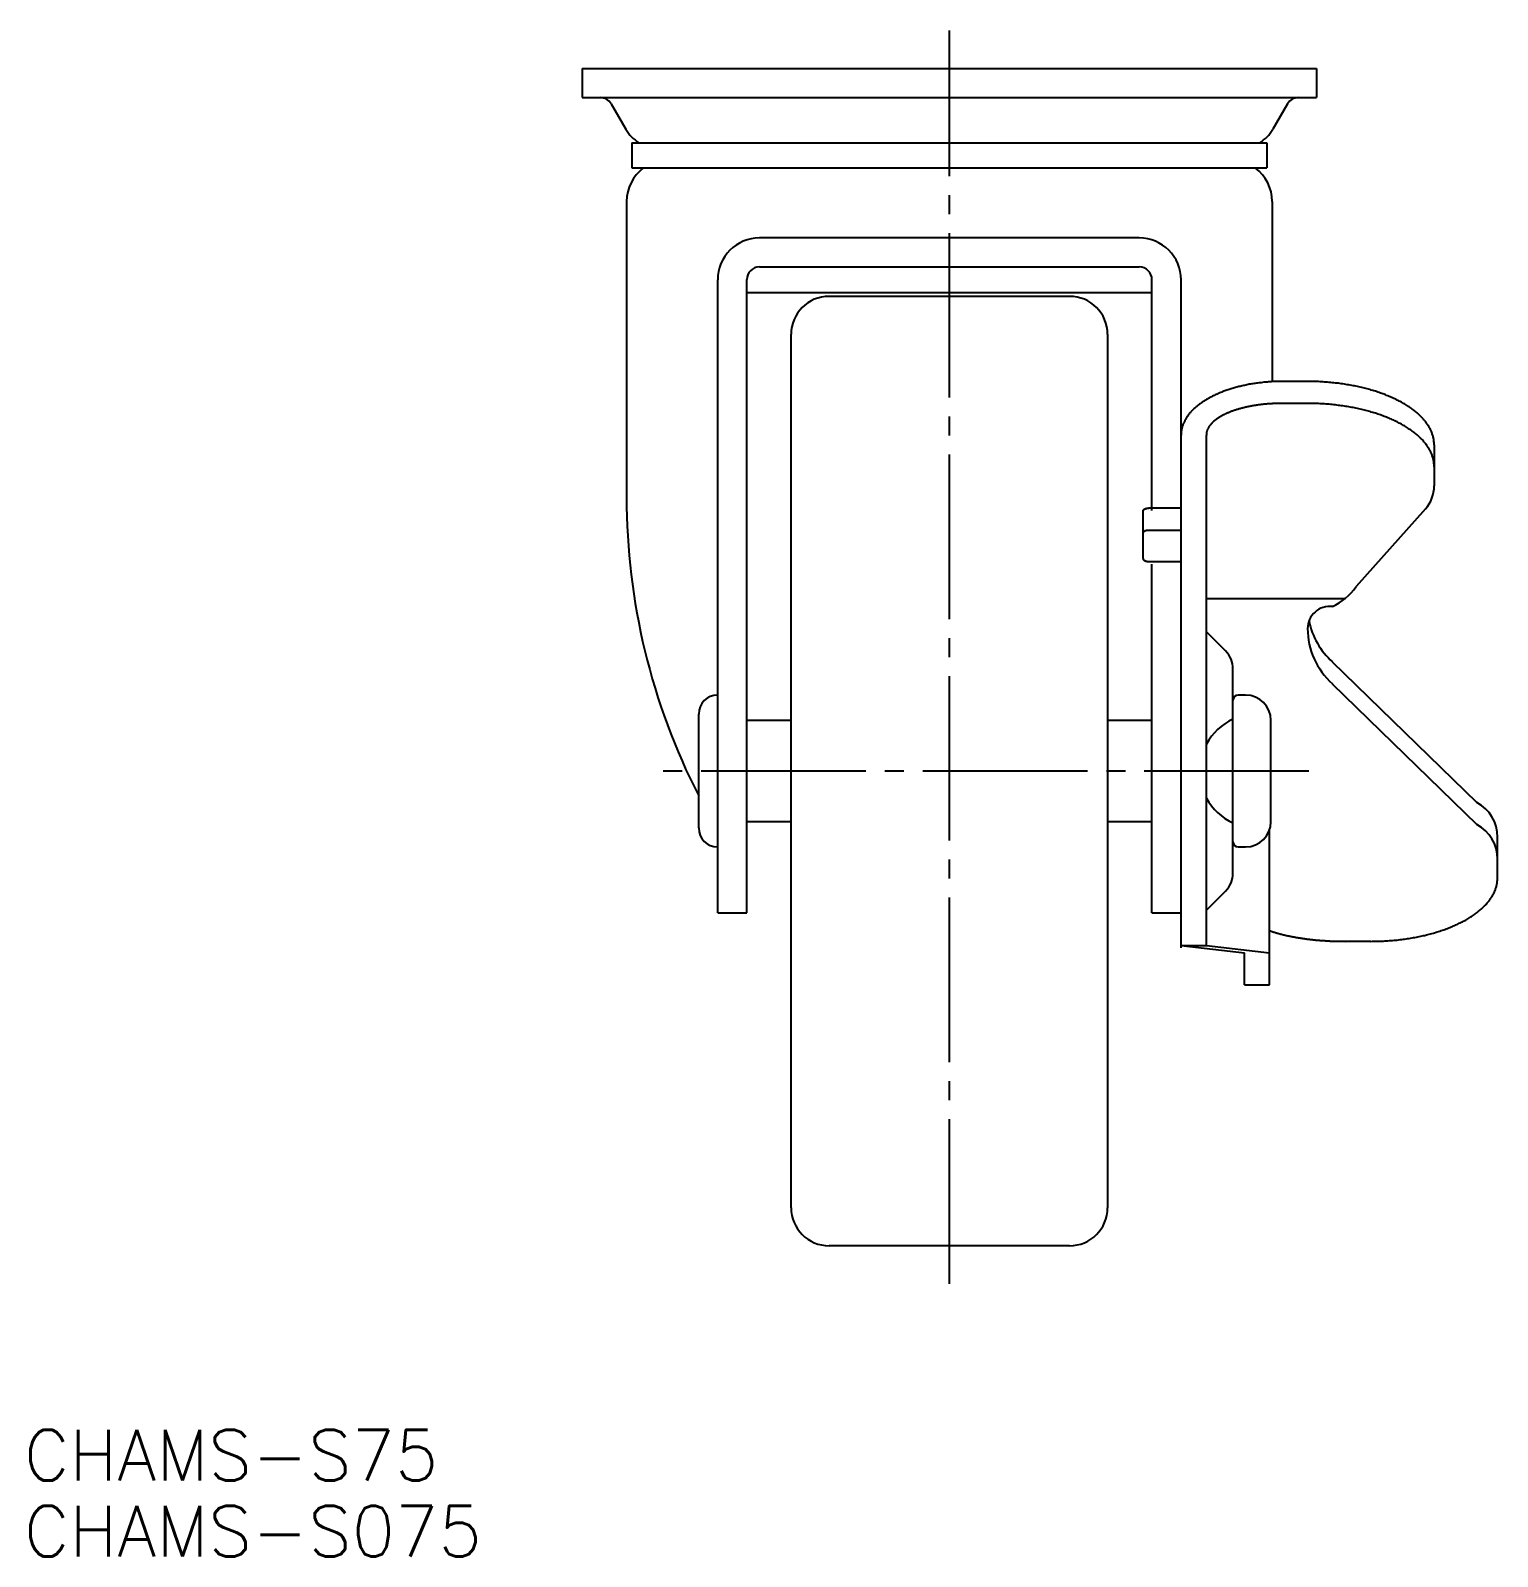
# Model space of a CAD drawing. Extents: x 6 to 251, y 80 to 323.
# Drawn here: x 6.2 to 122.1, y 80.4 to 201 of the extents above; entities that cross this region are included whole.
import ezdxf

# ---------------------------------------------------------------- set-up
doc = ezdxf.new("R2010")
doc.units = 0
doc.linetypes.add('CENTER', pattern=[17.5, 13, -1.5, 1.5, -1.5])
doc.layers.get('0').update_dxf_attribs({"linetype": 'CONTINUOUS'})
doc.layers.add('CENTER', color=1, linetype='CENTER')
doc.styles.get("Standard").update_dxf_attribs({"font": 'txt.shx', "bigfont": '@extfont2.shx'})

msp = doc.modelspace()

# ---------------------------------------------------------------- linework, layer by layer
at = {"color": 7, "linetype": 'CONTINUOUS'}
for p, q in [((49.82, 197.95), (107.82, 197.95)), ((49.82, 197.95), (49.82, 195.65)), ((107.82, 197.95), (107.82, 195.65)), ((49.82, 195.65), (107.82, 195.65)), ((52.11, 195.15), (53.26, 193.15)), ((105.53, 195.15), (104.37, 193.15)), ((53.73, 192.09), (103.9, 192.09)), ((53.73, 192.09), (53.73, 190.09)), ((103.9, 192.09), (103.9, 190.09)), ((53.73, 190.09), (103.9, 190.09)), ((53.32, 187.44), (53.32, 164.09)), ((104.32, 187.44), (104.32, 173.21)), ((93.82, 184.56), (63.82, 184.56)), ((63.82, 182.27), (93.82, 182.27)), ((60.52, 131.25), (60.52, 181.26)), ((62.82, 131.25), (62.82, 181.27)), ((94.82, 163.03), (94.82, 181.27)), ((97.12, 128.48), (97.12, 181.26)), ((94.82, 180.24), (62.82, 180.24)), ((88.32, 179.95), (69.32, 179.95)), ((66.32, 107.95), (66.32, 176.95)), ((91.32, 176.95), (91.32, 107.95)), ((107.12, 173.23), (105.12, 173.23)), ((107.12, 171.49), (105.12, 171.49)), ((99.12, 128.68), (99.12, 168.99)), ((117.12, 168.23), (117.12, 164.99)), ((94.12, 159.24), (94.12, 162.98)), ((94.62, 163.23), (97.12, 163.23)), ((116.42, 163.16), (110.96, 157.03)), ((94.62, 161.49), (97.12, 161.49)), ((94.62, 158.99), (97.12, 158.99)), ((94.82, 131.25), (94.82, 158.79)), ((99.12, 156.09), (110.1, 156.09)), ((99.12, 153.45), (100.63, 151.94)), ((109.07, 151.08), (120.49, 139.96)), ((101.22, 134.38), (101.22, 150.52)), ((102.22, 148.45), (101.62, 148.45)), ((109.07, 149.35), (120.49, 138.23)), ((59.02, 137.95), (59.02, 146.95)), ((66.32, 146.45), (62.82, 146.45)), ((94.82, 146.45), (91.32, 146.45)), ((104.22, 138.45), (104.22, 146.45)), ((66.32, 138.45), (62.82, 138.45)), ((94.82, 138.45), (91.32, 138.45)), ((104.12, 125.56), (104.12, 137.83)), ((101.62, 136.45), (102.22, 136.45)), ((122.12, 133.99), (122.12, 137.23)), ((99.12, 131.45), (100.63, 132.96)), ((60.52, 131.25), (62.82, 131.25)), ((94.82, 131.25), (97.12, 131.25)), ((112.12, 128.99), (110.12, 128.99)), ((97.12, 128.68), (99.12, 128.68)), ((97.12, 128.68), (102.12, 128.1)), ((99.12, 128.68), (104.12, 128.1)), ((102.12, 125.56), (102.12, 128.1)), ((102.12, 125.56), (104.12, 125.56)), ((88.32, 104.95), (69.32, 104.95))]:
    msp.add_line(p, q, dxfattribs=at)
for points in [[(105.12, 173.23, 0), (105.02, 173.23, 0), (104.92, 173.22, 0), (104.82, 173.22, 0), (104.72, 173.22, 0), (104.62, 173.22, 0), (104.53, 173.22, 0), (104.43, 173.21, 0), (104.33, 173.21, 0), (104.23, 173.2, 0), (104.14, 173.19, 0), (104.04, 173.19, 0), (103.94, 173.18, 0), (103.84, 173.17, 0), (103.75, 173.16, 0), (103.65, 173.16, 0), (103.56, 173.15, 0), (103.46, 173.13, 0), (103.36, 173.12, 0), (103.27, 173.11, 0), (103.17, 173.1, 0), (103.08, 173.09, 0), (102.98, 173.07, 0), (102.89, 173.06, 0), (102.79, 173.04, 0), (102.7, 173.03, 0), (102.61, 173.01, 0), (102.51, 173, 0), (102.42, 172.98, 0), (102.33, 172.96, 0), (102.24, 172.94, 0), (102.14, 172.92, 0), (102.05, 172.9, 0), (101.96, 172.88, 0), (101.87, 172.86, 0), (101.78, 172.84, 0), (101.69, 172.82, 0), (101.61, 172.8, 0), (101.52, 172.78, 0), (101.43, 172.75, 0), (101.34, 172.73, 0), (101.26, 172.7, 0), (101.17, 172.68, 0), (101.09, 172.65, 0), (101, 172.62, 0), (100.92, 172.6, 0), (100.84, 172.57, 0), (100.75, 172.54, 0), (100.67, 172.51, 0), (100.59, 172.48, 0), (100.51, 172.46, 0), (100.43, 172.42, 0), (100.35, 172.39, 0), (100.27, 172.36, 0), (100.19, 172.33, 0), (100.12, 172.3, 0), (100.04, 172.27, 0), (99.97, 172.23, 0), (99.89, 172.2, 0), (99.82, 172.16, 0), (99.74, 172.13, 0), (99.67, 172.09, 0), (99.6, 172.06, 0), (99.53, 172.02, 0), (99.46, 171.99, 0), (99.39, 171.95, 0), (99.32, 171.91, 0), (99.25, 171.88, 0), (99.19, 171.84, 0), (99.12, 171.8, 0), (99.06, 171.76, 0), (98.99, 171.72, 0), (98.93, 171.68, 0), (98.87, 171.64, 0), (98.81, 171.6, 0), (98.75, 171.56, 0), (98.69, 171.52, 0), (98.63, 171.47, 0), (98.58, 171.43, 0), (98.52, 171.39, 0), (98.46, 171.35, 0), (98.41, 171.3, 0), (98.36, 171.26, 0), (98.31, 171.22, 0), (98.25, 171.17, 0), (98.2, 171.12, 0), (98.16, 171.08, 0), (98.11, 171.03, 0), (98.06, 170.99, 0), (98.01, 170.94, 0), (97.97, 170.9, 0), (97.93, 170.85, 0), (97.88, 170.8, 0), (97.84, 170.76, 0), (97.8, 170.71, 0), (97.76, 170.66, 0), (97.72, 170.61, 0), (97.69, 170.57, 0), (97.65, 170.52, 0), (97.62, 170.47, 0), (97.58, 170.42, 0), (97.55, 170.37, 0), (97.52, 170.32, 0), (97.49, 170.27, 0), (97.46, 170.22, 0), (97.43, 170.17, 0), (97.41, 170.12, 0), (97.38, 170.07, 0), (97.36, 170.02, 0), (97.33, 169.97, 0), (97.31, 169.92, 0), (97.29, 169.87, 0), (97.27, 169.82, 0), (97.25, 169.77, 0), (97.23, 169.72, 0), (97.22, 169.67, 0), (97.2, 169.62, 0), (97.19, 169.56, 0), (97.18, 169.51, 0), (97.16, 169.46, 0), (97.15, 169.41, 0), (97.15, 169.36, 0), (97.14, 169.31, 0), (97.13, 169.25, 0), (97.13, 169.2, 0), (97.12, 169.15, 0), (97.12, 169.1, 0), (97.12, 169.05, 0), (97.12, 168.99, 0)], [(117.12, 168.23, 0), (117.11, 168.29, 0), (117.11, 168.35, 0), (117.11, 168.41, 0), (117.1, 168.47, 0), (117.1, 168.53, 0), (117.09, 168.59, 0), (117.08, 168.66, 0), (117.07, 168.72, 0), (117.06, 168.78, 0), (117.04, 168.84, 0), (117.03, 168.9, 0), (117.01, 168.96, 0), (116.99, 169.02, 0), (116.97, 169.08, 0), (116.95, 169.14, 0), (116.92, 169.2, 0), (116.9, 169.26, 0), (116.87, 169.32, 0), (116.84, 169.38, 0), (116.82, 169.44, 0), (116.79, 169.5, 0), (116.75, 169.56, 0), (116.72, 169.62, 0), (116.69, 169.68, 0), (116.65, 169.74, 0), (116.61, 169.79, 0), (116.57, 169.85, 0), (116.53, 169.91, 0), (116.49, 169.97, 0), (116.45, 170.03, 0), (116.4, 170.08, 0), (116.36, 170.14, 0), (116.31, 170.2, 0), (116.26, 170.25, 0), (116.21, 170.31, 0), (116.16, 170.36, 0), (116.1, 170.42, 0), (116.05, 170.47, 0), (115.99, 170.53, 0), (115.94, 170.58, 0), (115.88, 170.64, 0), (115.82, 170.69, 0), (115.76, 170.74, 0), (115.69, 170.8, 0), (115.63, 170.85, 0), (115.56, 170.9, 0), (115.5, 170.95, 0), (115.43, 171, 0), (115.36, 171.06, 0), (115.29, 171.11, 0), (115.22, 171.16, 0), (115.15, 171.21, 0), (115.07, 171.25, 0), (115, 171.3, 0), (114.92, 171.35, 0), (114.85, 171.4, 0), (114.77, 171.45, 0), (114.69, 171.49, 0), (114.61, 171.54, 0), (114.53, 171.58, 0), (114.44, 171.63, 0), (114.36, 171.67, 0), (114.27, 171.72, 0), (114.19, 171.76, 0), (114.1, 171.81, 0), (114.01, 171.85, 0), (113.92, 171.89, 0), (113.83, 171.93, 0), (113.74, 171.97, 0), (113.65, 172.01, 0), (113.55, 172.05, 0), (113.46, 172.09, 0), (113.36, 172.13, 0), (113.27, 172.17, 0), (113.17, 172.21, 0), (113.07, 172.24, 0), (112.97, 172.28, 0), (112.87, 172.31, 0), (112.77, 172.35, 0), (112.67, 172.38, 0), (112.57, 172.42, 0), (112.47, 172.45, 0), (112.36, 172.48, 0), (112.26, 172.51, 0), (112.15, 172.55, 0), (112.05, 172.58, 0), (111.94, 172.61, 0), (111.83, 172.64, 0), (111.72, 172.66, 0), (111.61, 172.69, 0), (111.5, 172.72, 0), (111.39, 172.75, 0), (111.28, 172.77, 0), (111.17, 172.8, 0), (111.06, 172.82, 0), (110.94, 172.85, 0), (110.83, 172.87, 0), (110.72, 172.89, 0), (110.6, 172.91, 0), (110.48, 172.93, 0), (110.37, 172.96, 0), (110.25, 172.97, 0), (110.14, 172.99, 0), (110.02, 173.01, 0), (109.9, 173.03, 0), (109.78, 173.04, 0), (109.67, 173.06, 0), (109.55, 173.08, 0), (109.43, 173.09, 0), (109.31, 173.1, 0), (109.19, 173.12, 0), (109.07, 173.13, 0), (108.95, 173.14, 0), (108.83, 173.15, 0), (108.7, 173.16, 0), (108.58, 173.17, 0), (108.46, 173.18, 0), (108.34, 173.19, 0), (108.22, 173.2, 0), (108.1, 173.2, 0), (107.97, 173.21, 0), (107.85, 173.21, 0), (107.73, 173.22, 0), (107.61, 173.22, 0), (107.48, 173.22, 0), (107.36, 173.22, 0), (107.24, 173.23, 0), (107.12, 173.23, 0)], [(105.12, 171.49, 0), (105.04, 171.49, 0), (104.97, 171.49, 0), (104.89, 171.49, 0), (104.82, 171.49, 0), (104.75, 171.49, 0), (104.67, 171.49, 0), (104.6, 171.49, 0), (104.53, 171.48, 0), (104.45, 171.48, 0), (104.38, 171.48, 0), (104.31, 171.47, 0), (104.23, 171.47, 0), (104.16, 171.46, 0), (104.09, 171.46, 0), (104.02, 171.45, 0), (103.94, 171.45, 0), (103.87, 171.44, 0), (103.8, 171.43, 0), (103.73, 171.43, 0), (103.66, 171.42, 0), (103.59, 171.41, 0), (103.52, 171.4, 0), (103.44, 171.4, 0), (103.37, 171.39, 0), (103.3, 171.38, 0), (103.23, 171.37, 0), (103.16, 171.36, 0), (103.09, 171.35, 0), (103.03, 171.34, 0), (102.96, 171.33, 0), (102.89, 171.32, 0), (102.82, 171.3, 0), (102.75, 171.29, 0), (102.68, 171.28, 0), (102.62, 171.27, 0), (102.55, 171.25, 0), (102.48, 171.24, 0), (102.42, 171.23, 0), (102.35, 171.21, 0), (102.29, 171.2, 0), (102.22, 171.19, 0), (102.16, 171.17, 0), (102.09, 171.15, 0), (102.03, 171.14, 0), (101.97, 171.12, 0), (101.91, 171.11, 0), (101.84, 171.09, 0), (101.78, 171.07, 0), (101.72, 171.06, 0), (101.66, 171.04, 0), (101.6, 171.02, 0), (101.54, 171, 0), (101.48, 170.98, 0), (101.42, 170.97, 0), (101.37, 170.95, 0), (101.31, 170.93, 0), (101.25, 170.91, 0), (101.2, 170.89, 0), (101.14, 170.87, 0), (101.09, 170.85, 0), (101.03, 170.83, 0), (100.98, 170.81, 0), (100.93, 170.78, 0), (100.87, 170.76, 0), (100.82, 170.74, 0), (100.77, 170.72, 0), (100.72, 170.7, 0), (100.67, 170.67, 0), (100.62, 170.65, 0), (100.57, 170.63, 0), (100.53, 170.6, 0), (100.48, 170.58, 0), (100.43, 170.56, 0), (100.39, 170.53, 0), (100.34, 170.51, 0), (100.3, 170.48, 0), (100.25, 170.46, 0), (100.21, 170.43, 0), (100.17, 170.41, 0), (100.13, 170.38, 0), (100.09, 170.36, 0), (100.05, 170.33, 0), (100.01, 170.31, 0), (99.97, 170.28, 0), (99.93, 170.25, 0), (99.9, 170.23, 0), (99.86, 170.2, 0), (99.82, 170.17, 0), (99.79, 170.15, 0), (99.76, 170.12, 0), (99.72, 170.09, 0), (99.69, 170.06, 0), (99.66, 170.04, 0), (99.63, 170.01, 0), (99.6, 169.98, 0), (99.57, 169.95, 0), (99.54, 169.92, 0), (99.52, 169.89, 0), (99.49, 169.87, 0), (99.47, 169.84, 0), (99.44, 169.81, 0), (99.42, 169.78, 0), (99.4, 169.75, 0), (99.37, 169.72, 0), (99.35, 169.69, 0), (99.33, 169.66, 0), (99.31, 169.63, 0), (99.3, 169.6, 0), (99.28, 169.57, 0), (99.26, 169.54, 0), (99.25, 169.51, 0), (99.23, 169.48, 0), (99.22, 169.45, 0), (99.2, 169.42, 0), (99.19, 169.39, 0), (99.18, 169.36, 0), (99.17, 169.33, 0), (99.16, 169.3, 0), (99.15, 169.27, 0), (99.14, 169.24, 0), (99.14, 169.21, 0), (99.13, 169.18, 0), (99.13, 169.15, 0), (99.12, 169.12, 0), (99.12, 169.09, 0), (99.12, 169.06, 0), (99.12, 169.03, 0), (99.12, 168.99, 0)], [(117.12, 166.49, 0), (117.11, 166.56, 0), (117.11, 166.62, 0), (117.11, 166.68, 0), (117.1, 166.74, 0), (117.1, 166.8, 0), (117.09, 166.86, 0), (117.08, 166.92, 0), (117.07, 166.99, 0), (117.06, 167.05, 0), (117.04, 167.11, 0), (117.03, 167.17, 0), (117.01, 167.23, 0), (116.99, 167.29, 0), (116.97, 167.35, 0), (116.95, 167.41, 0), (116.92, 167.47, 0), (116.9, 167.53, 0), (116.87, 167.59, 0), (116.84, 167.65, 0), (116.82, 167.71, 0), (116.79, 167.77, 0), (116.75, 167.83, 0), (116.72, 167.89, 0), (116.69, 167.95, 0), (116.65, 168, 0), (116.61, 168.06, 0), (116.57, 168.12, 0), (116.53, 168.18, 0), (116.49, 168.24, 0), (116.45, 168.29, 0), (116.4, 168.35, 0), (116.36, 168.41, 0), (116.31, 168.46, 0), (116.26, 168.52, 0), (116.21, 168.58, 0), (116.16, 168.63, 0), (116.1, 168.69, 0), (116.05, 168.74, 0), (115.99, 168.8, 0), (115.94, 168.85, 0), (115.88, 168.91, 0), (115.82, 168.96, 0), (115.76, 169.01, 0), (115.69, 169.06, 0), (115.63, 169.12, 0), (115.56, 169.17, 0), (115.5, 169.22, 0), (115.43, 169.27, 0), (115.36, 169.32, 0), (115.29, 169.37, 0), (115.22, 169.42, 0), (115.15, 169.47, 0), (115.07, 169.52, 0), (115, 169.57, 0), (114.92, 169.62, 0), (114.85, 169.67, 0), (114.77, 169.71, 0), (114.69, 169.76, 0), (114.61, 169.81, 0), (114.53, 169.85, 0), (114.44, 169.9, 0), (114.36, 169.94, 0), (114.27, 169.99, 0), (114.19, 170.03, 0), (114.1, 170.07, 0), (114.01, 170.12, 0), (113.92, 170.16, 0), (113.83, 170.2, 0), (113.74, 170.24, 0), (113.65, 170.28, 0), (113.55, 170.32, 0), (113.46, 170.36, 0), (113.36, 170.4, 0), (113.27, 170.44, 0), (113.17, 170.47, 0), (113.07, 170.51, 0), (112.97, 170.55, 0), (112.87, 170.58, 0), (112.77, 170.62, 0), (112.67, 170.65, 0), (112.57, 170.69, 0), (112.47, 170.72, 0), (112.36, 170.75, 0), (112.26, 170.78, 0), (112.15, 170.81, 0), (112.05, 170.84, 0), (111.94, 170.88, 0), (111.83, 170.9, 0), (111.72, 170.93, 0), (111.61, 170.96, 0), (111.5, 170.99, 0), (111.39, 171.01, 0), (111.28, 171.04, 0), (111.17, 171.07, 0), (111.06, 171.09, 0), (110.94, 171.11, 0), (110.83, 171.14, 0), (110.72, 171.16, 0), (110.6, 171.18, 0), (110.48, 171.2, 0), (110.37, 171.22, 0), (110.25, 171.24, 0), (110.14, 171.26, 0), (110.02, 171.28, 0), (109.9, 171.3, 0), (109.78, 171.31, 0), (109.67, 171.33, 0), (109.55, 171.34, 0), (109.43, 171.36, 0), (109.31, 171.37, 0), (109.19, 171.39, 0), (109.07, 171.4, 0), (108.95, 171.41, 0), (108.83, 171.42, 0), (108.7, 171.43, 0), (108.58, 171.44, 0), (108.46, 171.45, 0), (108.34, 171.46, 0), (108.22, 171.46, 0), (108.1, 171.47, 0), (107.97, 171.48, 0), (107.85, 171.48, 0), (107.73, 171.49, 0), (107.61, 171.49, 0), (107.48, 171.49, 0), (107.36, 171.49, 0), (107.24, 171.49, 0), (107.12, 171.49, 0)], [(94.12, 162.98, 0), (94.12, 162.98, 0), (94.12, 162.98, 0), (94.12, 162.99, 0), (94.12, 162.99, 0), (94.12, 162.99, 0), (94.12, 163, 0), (94.12, 163, 0), (94.12, 163, 0), (94.12, 163, 0), (94.12, 163.01, 0), (94.12, 163.01, 0), (94.12, 163.01, 0), (94.12, 163.02, 0), (94.12, 163.02, 0), (94.12, 163.02, 0), (94.13, 163.03, 0), (94.13, 163.03, 0), (94.13, 163.03, 0), (94.13, 163.03, 0), (94.13, 163.04, 0), (94.13, 163.04, 0), (94.13, 163.04, 0), (94.14, 163.05, 0), (94.14, 163.05, 0), (94.14, 163.05, 0), (94.14, 163.06, 0), (94.14, 163.06, 0), (94.15, 163.06, 0), (94.15, 163.06, 0), (94.15, 163.07, 0), (94.15, 163.07, 0), (94.15, 163.07, 0), (94.16, 163.07, 0), (94.16, 163.08, 0), (94.16, 163.08, 0), (94.16, 163.08, 0), (94.17, 163.09, 0), (94.17, 163.09, 0), (94.17, 163.09, 0), (94.17, 163.09, 0), (94.18, 163.1, 0), (94.18, 163.1, 0), (94.18, 163.1, 0), (94.19, 163.1, 0), (94.19, 163.11, 0), (94.19, 163.11, 0), (94.2, 163.11, 0), (94.2, 163.12, 0), (94.2, 163.12, 0), (94.21, 163.12, 0), (94.21, 163.12, 0), (94.21, 163.12, 0), (94.22, 163.13, 0), (94.22, 163.13, 0), (94.23, 163.13, 0), (94.23, 163.13, 0), (94.23, 163.14, 0), (94.24, 163.14, 0), (94.24, 163.14, 0), (94.25, 163.14, 0), (94.25, 163.15, 0), (94.25, 163.15, 0), (94.26, 163.15, 0), (94.26, 163.15, 0), (94.27, 163.16, 0), (94.27, 163.16, 0), (94.28, 163.16, 0), (94.28, 163.16, 0), (94.28, 163.16, 0), (94.29, 163.17, 0), (94.29, 163.17, 0), (94.3, 163.17, 0), (94.3, 163.17, 0), (94.31, 163.17, 0), (94.31, 163.18, 0), (94.32, 163.18, 0), (94.32, 163.18, 0), (94.33, 163.18, 0), (94.33, 163.18, 0), (94.34, 163.18, 0), (94.34, 163.19, 0), (94.35, 163.19, 0), (94.35, 163.19, 0), (94.36, 163.19, 0), (94.36, 163.19, 0), (94.37, 163.19, 0), (94.37, 163.2, 0), (94.38, 163.2, 0), (94.39, 163.2, 0), (94.39, 163.2, 0), (94.4, 163.2, 0), (94.4, 163.2, 0), (94.41, 163.2, 0), (94.41, 163.21, 0), (94.42, 163.21, 0), (94.42, 163.21, 0), (94.43, 163.21, 0), (94.44, 163.21, 0), (94.44, 163.21, 0), (94.45, 163.21, 0), (94.45, 163.21, 0), (94.46, 163.21, 0), (94.46, 163.22, 0), (94.47, 163.22, 0), (94.48, 163.22, 0), (94.48, 163.22, 0), (94.49, 163.22, 0), (94.49, 163.22, 0), (94.5, 163.22, 0), (94.51, 163.22, 0), (94.51, 163.22, 0), (94.52, 163.22, 0), (94.52, 163.22, 0), (94.53, 163.22, 0), (94.54, 163.22, 0), (94.54, 163.22, 0), (94.55, 163.22, 0), (94.55, 163.22, 0), (94.56, 163.22, 0), (94.57, 163.22, 0), (94.57, 163.23, 0), (94.58, 163.23, 0), (94.59, 163.23, 0), (94.59, 163.23, 0), (94.6, 163.23, 0), (94.6, 163.23, 0), (94.61, 163.23, 0), (94.62, 163.23, 0)], [(94.12, 161.24, 0), (94.12, 161.25, 0), (94.12, 161.25, 0), (94.12, 161.25, 0), (94.12, 161.26, 0), (94.12, 161.26, 0), (94.12, 161.26, 0), (94.12, 161.27, 0), (94.12, 161.27, 0), (94.12, 161.27, 0), (94.12, 161.28, 0), (94.12, 161.28, 0), (94.12, 161.28, 0), (94.12, 161.28, 0), (94.12, 161.29, 0), (94.12, 161.29, 0), (94.13, 161.29, 0), (94.13, 161.3, 0), (94.13, 161.3, 0), (94.13, 161.3, 0), (94.13, 161.31, 0), (94.13, 161.31, 0), (94.13, 161.31, 0), (94.14, 161.31, 0), (94.14, 161.32, 0), (94.14, 161.32, 0), (94.14, 161.32, 0), (94.14, 161.33, 0), (94.15, 161.33, 0), (94.15, 161.33, 0), (94.15, 161.33, 0), (94.15, 161.34, 0), (94.15, 161.34, 0), (94.16, 161.34, 0), (94.16, 161.35, 0), (94.16, 161.35, 0), (94.16, 161.35, 0), (94.17, 161.35, 0), (94.17, 161.36, 0), (94.17, 161.36, 0), (94.17, 161.36, 0), (94.18, 161.37, 0), (94.18, 161.37, 0), (94.18, 161.37, 0), (94.19, 161.37, 0), (94.19, 161.38, 0), (94.19, 161.38, 0), (94.2, 161.38, 0), (94.2, 161.38, 0), (94.2, 161.39, 0), (94.21, 161.39, 0), (94.21, 161.39, 0), (94.21, 161.39, 0), (94.22, 161.4, 0), (94.22, 161.4, 0), (94.23, 161.4, 0), (94.23, 161.4, 0), (94.23, 161.41, 0), (94.24, 161.41, 0), (94.24, 161.41, 0), (94.25, 161.41, 0), (94.25, 161.41, 0), (94.25, 161.42, 0), (94.26, 161.42, 0), (94.26, 161.42, 0), (94.27, 161.42, 0), (94.27, 161.43, 0), (94.28, 161.43, 0), (94.28, 161.43, 0), (94.28, 161.43, 0), (94.29, 161.43, 0), (94.29, 161.44, 0), (94.3, 161.44, 0), (94.3, 161.44, 0), (94.31, 161.44, 0), (94.31, 161.44, 0), (94.32, 161.44, 0), (94.32, 161.45, 0), (94.33, 161.45, 0), (94.33, 161.45, 0), (94.34, 161.45, 0), (94.34, 161.45, 0), (94.35, 161.46, 0), (94.35, 161.46, 0), (94.36, 161.46, 0), (94.36, 161.46, 0), (94.37, 161.46, 0), (94.37, 161.46, 0), (94.38, 161.47, 0), (94.39, 161.47, 0), (94.39, 161.47, 0), (94.4, 161.47, 0), (94.4, 161.47, 0), (94.41, 161.47, 0), (94.41, 161.47, 0), (94.42, 161.47, 0), (94.42, 161.47, 0), (94.43, 161.48, 0), (94.44, 161.48, 0), (94.44, 161.48, 0), (94.45, 161.48, 0), (94.45, 161.48, 0), (94.46, 161.48, 0), (94.46, 161.48, 0), (94.47, 161.48, 0), (94.48, 161.49, 0), (94.48, 161.49, 0), (94.49, 161.49, 0), (94.49, 161.49, 0), (94.5, 161.49, 0), (94.51, 161.49, 0), (94.51, 161.49, 0), (94.52, 161.49, 0), (94.52, 161.49, 0), (94.53, 161.49, 0), (94.54, 161.49, 0), (94.54, 161.49, 0), (94.55, 161.49, 0), (94.55, 161.49, 0), (94.56, 161.49, 0), (94.57, 161.49, 0), (94.57, 161.49, 0), (94.58, 161.49, 0), (94.59, 161.49, 0), (94.59, 161.49, 0), (94.6, 161.49, 0), (94.6, 161.49, 0), (94.61, 161.49, 0), (94.62, 161.49, 0)], [(94.12, 159.24, 0), (94.12, 159.24, 0), (94.12, 159.24, 0), (94.12, 159.24, 0), (94.12, 159.23, 0), (94.12, 159.23, 0), (94.12, 159.23, 0), (94.12, 159.22, 0), (94.12, 159.22, 0), (94.12, 159.22, 0), (94.12, 159.21, 0), (94.12, 159.21, 0), (94.12, 159.21, 0), (94.12, 159.21, 0), (94.12, 159.2, 0), (94.12, 159.2, 0), (94.13, 159.2, 0), (94.13, 159.19, 0), (94.13, 159.19, 0), (94.13, 159.19, 0), (94.13, 159.18, 0), (94.13, 159.18, 0), (94.13, 159.18, 0), (94.14, 159.18, 0), (94.14, 159.17, 0), (94.14, 159.17, 0), (94.14, 159.17, 0), (94.14, 159.16, 0), (94.15, 159.16, 0), (94.15, 159.16, 0), (94.15, 159.16, 0), (94.15, 159.15, 0), (94.15, 159.15, 0), (94.16, 159.15, 0), (94.16, 159.14, 0), (94.16, 159.14, 0), (94.16, 159.14, 0), (94.17, 159.13, 0), (94.17, 159.13, 0), (94.17, 159.13, 0), (94.17, 159.13, 0), (94.18, 159.12, 0), (94.18, 159.12, 0), (94.18, 159.12, 0), (94.19, 159.12, 0), (94.19, 159.11, 0), (94.19, 159.11, 0), (94.2, 159.11, 0), (94.2, 159.11, 0), (94.2, 159.1, 0), (94.21, 159.1, 0), (94.21, 159.1, 0), (94.21, 159.1, 0), (94.22, 159.09, 0), (94.22, 159.09, 0), (94.23, 159.09, 0), (94.23, 159.09, 0), (94.23, 159.08, 0), (94.24, 159.08, 0), (94.24, 159.08, 0), (94.25, 159.08, 0), (94.25, 159.07, 0), (94.25, 159.07, 0), (94.26, 159.07, 0), (94.26, 159.07, 0), (94.27, 159.07, 0), (94.27, 159.06, 0), (94.28, 159.06, 0), (94.28, 159.06, 0), (94.28, 159.06, 0), (94.29, 159.06, 0), (94.29, 159.05, 0), (94.3, 159.05, 0), (94.3, 159.05, 0), (94.31, 159.05, 0), (94.31, 159.05, 0), (94.32, 159.04, 0), (94.32, 159.04, 0), (94.33, 159.04, 0), (94.33, 159.04, 0), (94.34, 159.04, 0), (94.34, 159.03, 0), (94.35, 159.03, 0), (94.35, 159.03, 0), (94.36, 159.03, 0), (94.36, 159.03, 0), (94.37, 159.03, 0), (94.37, 159.03, 0), (94.38, 159.02, 0), (94.39, 159.02, 0), (94.39, 159.02, 0), (94.4, 159.02, 0), (94.4, 159.02, 0), (94.41, 159.02, 0), (94.41, 159.02, 0), (94.42, 159.01, 0), (94.42, 159.01, 0), (94.43, 159.01, 0), (94.44, 159.01, 0), (94.44, 159.01, 0), (94.45, 159.01, 0), (94.45, 159.01, 0), (94.46, 159.01, 0), (94.46, 159.01, 0), (94.47, 159, 0), (94.48, 159, 0), (94.48, 159, 0), (94.49, 159, 0), (94.49, 159, 0), (94.5, 159, 0), (94.51, 159, 0), (94.51, 159, 0), (94.52, 159, 0), (94.52, 159, 0), (94.53, 159, 0), (94.54, 159, 0), (94.54, 159, 0), (94.55, 159, 0), (94.55, 159, 0), (94.56, 159, 0), (94.57, 159, 0), (94.57, 159, 0), (94.58, 159, 0), (94.59, 159, 0), (94.59, 159, 0), (94.6, 159, 0), (94.6, 159, 0), (94.61, 159, 0), (94.62, 158.99, 0)], [(112.12, 128.99, 0), (112.24, 129, 0), (112.36, 129, 0), (112.48, 129, 0), (112.61, 129, 0), (112.73, 129, 0), (112.85, 129.01, 0), (112.97, 129.01, 0), (113.1, 129.02, 0), (113.22, 129.03, 0), (113.34, 129.03, 0), (113.46, 129.04, 0), (113.58, 129.05, 0), (113.7, 129.06, 0), (113.83, 129.07, 0), (113.95, 129.08, 0), (114.07, 129.09, 0), (114.19, 129.1, 0), (114.31, 129.12, 0), (114.43, 129.13, 0), (114.55, 129.14, 0), (114.67, 129.16, 0), (114.78, 129.18, 0), (114.9, 129.19, 0), (115.02, 129.21, 0), (115.14, 129.23, 0), (115.25, 129.25, 0), (115.37, 129.27, 0), (115.48, 129.29, 0), (115.6, 129.31, 0), (115.72, 129.33, 0), (115.83, 129.35, 0), (115.94, 129.38, 0), (116.06, 129.4, 0), (116.17, 129.42, 0), (116.28, 129.45, 0), (116.39, 129.47, 0), (116.5, 129.5, 0), (116.61, 129.53, 0), (116.72, 129.56, 0), (116.83, 129.59, 0), (116.94, 129.61, 0), (117.05, 129.64, 0), (117.15, 129.68, 0), (117.26, 129.71, 0), (117.36, 129.74, 0), (117.47, 129.77, 0), (117.57, 129.8, 0), (117.67, 129.84, 0), (117.77, 129.87, 0), (117.87, 129.91, 0), (117.97, 129.94, 0), (118.07, 129.98, 0), (118.17, 130.01, 0), (118.27, 130.05, 0), (118.36, 130.09, 0), (118.46, 130.13, 0), (118.55, 130.17, 0), (118.65, 130.21, 0), (118.74, 130.25, 0), (118.83, 130.29, 0), (118.92, 130.33, 0), (119.01, 130.37, 0), (119.1, 130.42, 0), (119.19, 130.46, 0), (119.27, 130.5, 0), (119.36, 130.55, 0), (119.44, 130.59, 0), (119.53, 130.64, 0), (119.61, 130.68, 0), (119.69, 130.73, 0), (119.77, 130.78, 0), (119.85, 130.82, 0), (119.92, 130.87, 0), (120, 130.92, 0), (120.07, 130.97, 0), (120.15, 131.02, 0), (120.22, 131.07, 0), (120.29, 131.12, 0), (120.36, 131.17, 0), (120.43, 131.22, 0), (120.5, 131.27, 0), (120.56, 131.32, 0), (120.63, 131.37, 0), (120.69, 131.42, 0), (120.76, 131.48, 0), (120.82, 131.53, 0), (120.88, 131.58, 0), (120.94, 131.64, 0), (120.99, 131.69, 0), (121.05, 131.75, 0), (121.1, 131.8, 0), (121.16, 131.86, 0), (121.21, 131.91, 0), (121.26, 131.97, 0), (121.31, 132.03, 0), (121.36, 132.08, 0), (121.4, 132.14, 0), (121.45, 132.19, 0), (121.49, 132.25, 0), (121.53, 132.31, 0), (121.57, 132.37, 0), (121.61, 132.43, 0), (121.65, 132.48, 0), (121.69, 132.54, 0), (121.72, 132.6, 0), (121.75, 132.66, 0), (121.79, 132.72, 0), (121.82, 132.78, 0), (121.84, 132.84, 0), (121.87, 132.9, 0), (121.9, 132.96, 0), (121.92, 133.02, 0), (121.95, 133.08, 0), (121.97, 133.14, 0), (121.99, 133.2, 0), (122.01, 133.26, 0), (122.03, 133.32, 0), (122.04, 133.38, 0), (122.06, 133.44, 0), (122.07, 133.5, 0), (122.08, 133.57, 0), (122.09, 133.63, 0), (122.1, 133.69, 0), (122.1, 133.75, 0), (122.11, 133.81, 0), (122.11, 133.87, 0), (122.11, 133.93, 0), (122.12, 133.99, 0)], [(104.12, 129.84, 0), (104.15, 129.83, 0), (104.19, 129.82, 0), (104.22, 129.8, 0), (104.26, 129.79, 0), (104.29, 129.78, 0), (104.33, 129.77, 0), (104.37, 129.76, 0), (104.41, 129.74, 0), (104.44, 129.73, 0), (104.48, 129.72, 0), (104.52, 129.71, 0), (104.56, 129.7, 0), (104.59, 129.69, 0), (104.63, 129.67, 0), (104.67, 129.66, 0), (104.71, 129.65, 0), (104.75, 129.64, 0), (104.79, 129.63, 0), (104.83, 129.62, 0), (104.87, 129.61, 0), (104.91, 129.6, 0), (104.95, 129.59, 0), (104.99, 129.57, 0), (105.03, 129.56, 0), (105.07, 129.55, 0), (105.11, 129.54, 0), (105.15, 129.53, 0), (105.19, 129.52, 0), (105.24, 129.51, 0), (105.28, 129.5, 0), (105.32, 129.49, 0), (105.36, 129.48, 0), (105.41, 129.47, 0), (105.45, 129.46, 0), (105.49, 129.45, 0), (105.54, 129.44, 0), (105.58, 129.44, 0), (105.62, 129.43, 0), (105.67, 129.42, 0), (105.71, 129.41, 0), (105.76, 129.4, 0), (105.8, 129.39, 0), (105.84, 129.38, 0), (105.89, 129.37, 0), (105.94, 129.36, 0), (105.98, 129.35, 0), (106.03, 129.35, 0), (106.07, 129.34, 0), (106.12, 129.33, 0), (106.16, 129.32, 0), (106.21, 129.31, 0), (106.26, 129.31, 0), (106.3, 129.3, 0), (106.35, 129.29, 0), (106.4, 129.28, 0), (106.44, 129.27, 0), (106.49, 129.27, 0), (106.54, 129.26, 0), (106.58, 129.25, 0), (106.63, 129.24, 0), (106.68, 129.24, 0), (106.73, 129.23, 0), (106.78, 129.22, 0), (106.82, 129.22, 0), (106.87, 129.21, 0), (106.92, 129.2, 0), (106.97, 129.2, 0), (107.02, 129.19, 0), (107.07, 129.18, 0), (107.12, 129.18, 0), (107.17, 129.17, 0), (107.22, 129.16, 0), (107.27, 129.16, 0), (107.31, 129.15, 0), (107.36, 129.15, 0), (107.41, 129.14, 0), (107.46, 129.14, 0), (107.51, 129.13, 0), (107.56, 129.12, 0), (107.61, 129.12, 0), (107.67, 129.12, 0), (107.72, 129.11, 0), (107.77, 129.1, 0), (107.82, 129.1, 0), (107.87, 129.09, 0), (107.92, 129.09, 0), (107.97, 129.09, 0), (108.02, 129.08, 0), (108.07, 129.08, 0), (108.12, 129.07, 0), (108.17, 129.07, 0), (108.23, 129.06, 0), (108.28, 129.06, 0), (108.33, 129.06, 0), (108.38, 129.05, 0), (108.43, 129.05, 0), (108.48, 129.05, 0), (108.54, 129.04, 0), (108.59, 129.04, 0), (108.64, 129.04, 0), (108.69, 129.03, 0), (108.75, 129.03, 0), (108.8, 129.03, 0), (108.85, 129.03, 0), (108.9, 129.02, 0), (108.95, 129.02, 0), (109.01, 129.02, 0), (109.06, 129.02, 0), (109.11, 129.01, 0), (109.16, 129.01, 0), (109.22, 129.01, 0), (109.27, 129.01, 0), (109.32, 129.01, 0), (109.38, 129, 0), (109.43, 129, 0), (109.48, 129, 0), (109.53, 129, 0), (109.59, 129, 0), (109.64, 129, 0), (109.69, 129, 0), (109.75, 129, 0), (109.8, 129, 0), (109.85, 129, 0), (109.9, 129, 0), (109.96, 129, 0), (110.01, 129, 0), (110.06, 129, 0), (110.12, 128.99, 0)]]:
    msp.add_polyline3d(points, dxfattribs=at)
for centre, radius, start, end in [((51.24, 194.65), 1, 30, 90), ((106.39, 194.65), 1, 90, 150), ((55.86, 194.65), 3, 210, 238.5761), ((101.77, 194.65), 3, 301.4239, 330), ((56.62, 187.44), 3.3, 126.5795, 180), ((101.02, 187.44), 3.3, 0, 53.4205), ((63.82, 181.26), 3.3, 90, 180), ((93.82, 181.26), 3.3, 0, 90), ((63.82, 181.27), 1, 90, 180), ((93.82, 181.27), 1, 0, 90), ((69.32, 176.95), 3, 90, 180), ((88.32, 176.95), 3, 0, 90), ((105.06, 164.09), 51.74, 180, 207.1464), ((114.36, 164.99), 2.76, 318.2653, 0), ((107.12, 159.67), 4.66, 294.7996, 325.4518), ((108.86, 153.71), 1.74, 82.9935, 180), ((112.96, 155.44), 5.84, 191.1034, 228.3093), ((112.96, 153.71), 5.84, 180, 228.3093), ((99.22, 150.52), 2, 0, 45), ((60.52, 146.95), 1.5, 90, 180), ((101.62, 148.05), 0.4, 90, 180), ((102.22, 146.45), 2, 0, 90), ((103.08, 142.45), 4.5, 114.479, 151.7046), ((103.08, 142.45), 4.5, 208.2954, 245.521), ((119.01, 137.23), 3.11, 0, 61.576), ((60.52, 137.95), 1.5, 180, 270), ((102.22, 138.45), 2, 270, 0), ((119.01, 135.49), 3.11, 0, 61.576), ((101.62, 136.85), 0.4, 180, 270), ((99.22, 134.38), 2, 315, 0), ((69.32, 107.95), 3, 180, 270), ((88.32, 107.95), 3, 270, 0)]:
    msp.add_arc(centre, radius, start, end, dxfattribs=at)
at = {"layer": 'CENTER', "color": 1, "linetype": 'CENTER'}
for p, q in [((78.82, 101.95), (78.82, 200.95)), ((107.22, 142.45), (56.02, 142.45))]:
    msp.add_line(p, q, dxfattribs=at)

# ---------------------------------------------------------------- texts
at = {"color": 7, "linetype": 'CONTINUOUS'}
for s, p in [('CHAMS-S75', (5.72, 86.4)), ('CHAMS-S075', (5.72, 80.4))]:
    msp.add_text(s, height=4, dxfattribs=at).set_placement(p)

doc.saveas('drawing.dxf')
